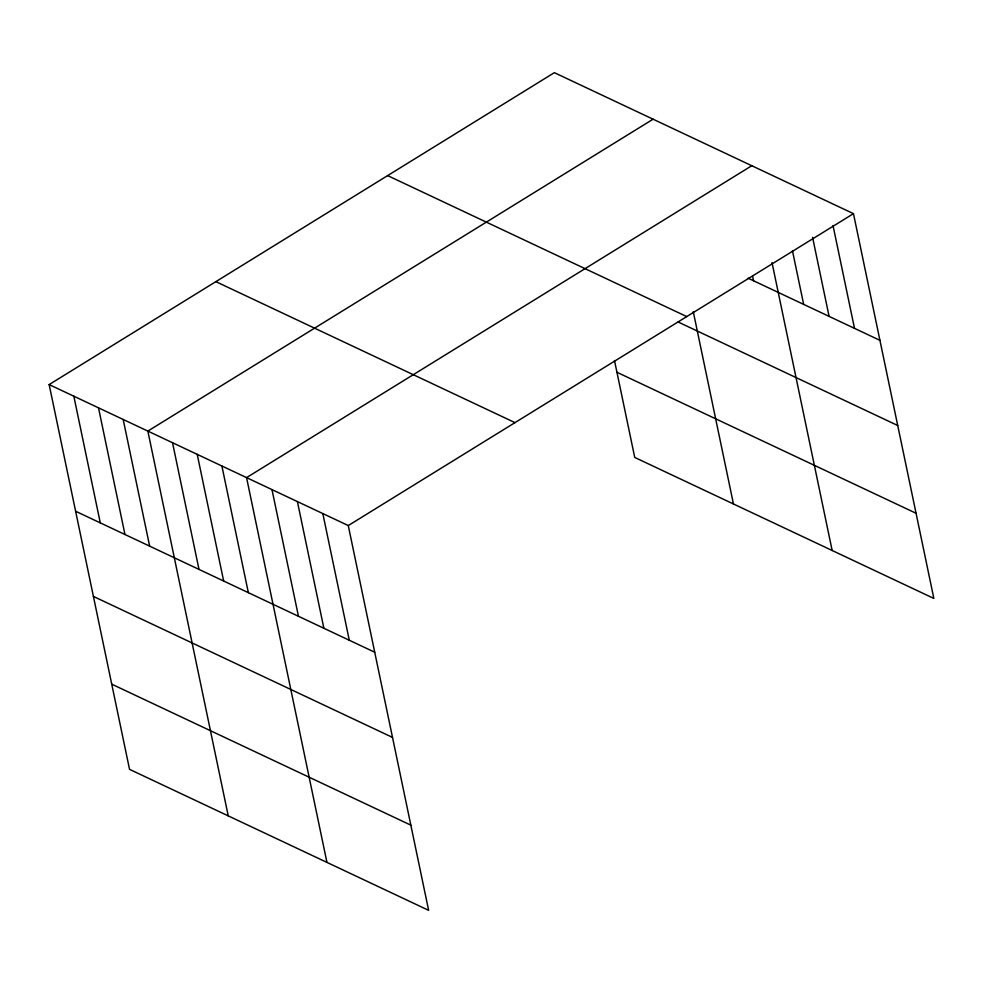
<?xml version="1.0" encoding="UTF-8"?>
<svg xmlns="http://www.w3.org/2000/svg" width="983" height="983" viewBox="0 0 983 983"><rect width="100%" height="100%" fill="white"/><g stroke="black" fill="none" stroke-linecap="round" stroke-linejoin="round"><path stroke-width="1.47" d="M49.15 384.574L348.265 525.561L428.637 910.332L129.535 769.345L49.15 384.574L554.363 72.668L853.465 213.655L933.85 598.426L634.735 457.439L614.498 360.564M653.068 119.201L147.855 431.095L228.24 815.865M751.774 165.722L246.561 477.627L326.946 862.398M348.265 525.561L853.465 213.655M748.075 278.189L879.932 340.339M387.634 175.601L686.748 316.587M678.135 321.994L897.725 425.504M616.943 372.274L916.058 513.261M215.867 281.642L514.981 422.629M75.617 511.246L374.72 652.233M93.41 596.423L392.512 737.41M111.743 684.168L410.845 825.155M833.019 225.525L854.51 328.359M812.585 237.382L829.087 316.366M792.445 250.739L803.664 304.386M772.011 262.596L832.159 550.492M752.622 276.297L753.556 280.769M693.261 311.623L733.453 503.972M322.829 513.581L349.297 640.252M297.407 501.588L323.874 628.272M271.984 489.608L298.451 616.28M221.888 465.991L248.355 592.675M197.214 454.355L223.669 581.039M172.529 442.731L198.996 569.403M123.182 419.471L149.649 546.143M98.509 407.834L124.964 534.506M73.823 396.198L100.291 522.882"/></g></svg>
